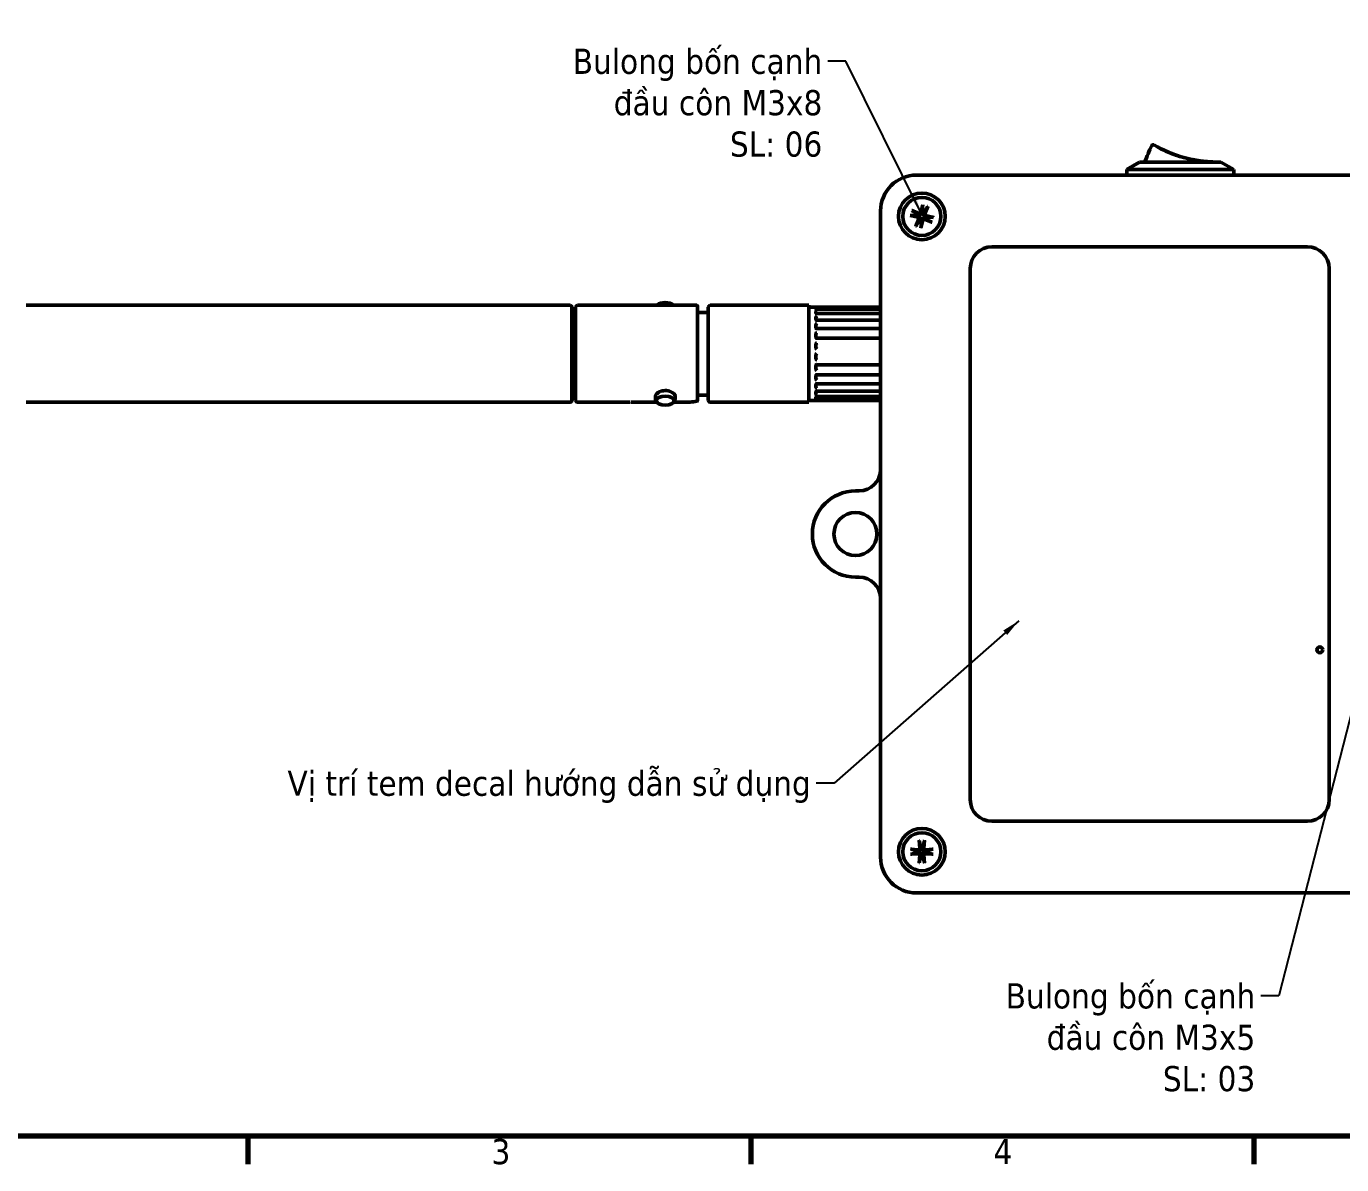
# Model space of a CAD drawing. Header units: millimetres. Extents: x -106 to 841, y -50 to 594.
# Drawn here: x 109.3 to 292.6, y 16 to 174.6 of the extents above; entities that cross this region are included whole.
import ezdxf

# ---------------------------------------------------------------- set-up
doc = ezdxf.new("R2010")
doc.units = ezdxf.units.MM
for name, color, linetype, lineweight in [('Border (ISO)', 7, 'Continuous', 70), ('Symbol (ISO)', 7, 'Continuous', 25), ('Visible (ISO)', 7, 'Continuous', 50)]:
    doc.layers.add(name, color=color, linetype=linetype, lineweight=lineweight)
doc.styles.add('Note Text (ISO)', font='tahoma.ttf')
doc.dimstyles.new('Default - Method 1b (ISO)$7', dxfattribs={"dimtxt": 3.5, "dimasz": 2.5, "dimexe": 3.175, "dimexo": 0, "dimgap": 0.762, "dimtad": 1, "dimtoh": 1, "dimrnd": 1e-08, "dimtxsty": 'Note Text (ISO)', "dimcen": 0.09, "dimdle": 10, "dimclrd": 256, "dimclre": 256, "dimclrt": 256, "dimazin": 2, "dimtfac": 1, "dimtmove": 0, "dimatfit": 3, "dimfxl": 1, "dimtolj": 1, "dimlwd": -1, "dimlwe": -1, "dimarcsym": 0})

# ---------------------------------------------------------------- blocks, each defined once
blk = doc.blocks.new('Borders Default Border')
at = {"layer": 'Border (ISO)'}
for p, q in [((140.17, 20), (140.17, 16.1)), ((210.25, 20), (210.25, 16.1)), ((280.33, 20), (280.33, 16.1))]:
    blk.add_line(p, q, dxfattribs=at)
at = {"layer": 'Border (ISO)', "flags": 128}
blk.add_lwpolyline([(20, 20), (20, 574), (821, 574), (821, 20), (20, 20)], dxfattribs=at)
at = {"layer": 'Border (ISO)', "char_height": 3.5, "attachment_point": 7, "style": 'Note Text (ISO)'}
for s, insert in [('3', (174.12, 16.03)), ('4', (244.07, 16.1))]:
    blk.add_mtext(s, dxfattribs=dict(at, insert=insert))

msp = doc.modelspace()

# ---------------------------------------------------------------- linework, layer by layer
at = {"layer": 'Visible (ISO)'}
for p, q in [((267.064, 157.698), (267.068, 157.706)), ((269.828, 156.539), (269.831, 156.549)), ((271.673, 156.05), (271.675, 156.059)), ((264.431, 155.671), (262.631, 154.671)), ((262.631, 154.671), (262.631, 153.871)), ((277.531, 154.671), (262.631, 154.671)), ((264.431, 155.671), (275.731, 155.671)), ((274.648, 155.695), (274.647, 155.685)), ((275.731, 155.671), (277.531, 154.671)), ((277.531, 154.671), (277.531, 153.871)), ((321.53, 153.871), (233.331, 153.871)), ((228.331, 148.871), (228.331, 58.871)), ((232.693, 148.942), (233.728, 148.522)), ((234.222, 149.727), (233.961, 148.642)), ((234.901, 149.509), (234.481, 148.474)), ((232.475, 148.263), (233.561, 148.001)), ((233.261, 146.734), (233.68, 147.769)), ((233.94, 146.516), (234.201, 147.601)), ((235.468, 147.301), (234.434, 147.721)), ((235.686, 147.98), (234.601, 148.242)), ((243.831, 143.871), (287.831, 143.871)), ((240.831, 66.871), (240.831, 140.871)), ((290.831, 140.871), (290.831, 66.871)), ((109.301, 135.729), (185.081, 135.729)), ((186.081, 135.729), (202.731, 135.729)), ((202.831, 135.629), (202.831, 122.485)), ((218.331, 135.729), (204.581, 135.729)), ((218.331, 135.729), (218.331, 122.229)), ((185.331, 135.479), (185.331, 122.479)), ((185.831, 122.479), (185.831, 135.479)), ((204.081, 134.751), (202.831, 134.751)), ((204.331, 122.479), (204.331, 135.479)), ((218.581, 135.479), (219.331, 135.479)), ((219.331, 135.472), (219.331, 135.479)), ((219.331, 135.227), (219.331, 135.354)), ((219.331, 134.645), (219.331, 134.888)), ((219.331, 133.758), (219.331, 134.104)), ((228.081, 135.467), (219.431, 135.467)), ((219.431, 135.462), (228.081, 135.462)), ((219.431, 135.181), (228.081, 135.181)), ((219.431, 134.572), (228.081, 134.572)), ((228.081, 135.462), (228.081, 135.462)), ((228.081, 135.181), (228.081, 135.181)), ((219.331, 132.613), (219.331, 133.044)), ((219.431, 133.666), (228.081, 133.666)), ((219.431, 132.513), (228.081, 132.513)), ((228.081, 132.513), (228.081, 132.513)), ((185.831, 131.479), (185.331, 131.479)), ((219.331, 131.272), (219.331, 131.764)), ((219.331, 129.807), (219.331, 130.335)), ((219.431, 131.175), (228.081, 131.175)), ((228.202, 131.17), (228.202, 131.17)), ((219.331, 128.298), (219.331, 128.832)), ((185.831, 126.479), (185.331, 126.479)), ((219.331, 126.826), (219.331, 127.337)), ((228.081, 127.43), (219.431, 127.43)), ((219.331, 125.469), (219.331, 125.931)), ((219.331, 124.302), (219.331, 124.69)), ((228.081, 126.031), (219.431, 126.031)), ((228.081, 124.786), (219.431, 124.786)), ((196.956, 123.021), (196.956, 122.744)), ((199.706, 123.021), (199.706, 122.744)), ((204.081, 123.208), (202.831, 123.208)), ((219.331, 123.387), (219.331, 123.679)), ((219.331, 122.774), (219.331, 122.954)), ((228.081, 123.762), (219.431, 123.762)), ((228.081, 123.014), (219.431, 123.014)), ((109.301, 122.229), (185.081, 122.229)), ((186.081, 122.229), (193.409, 122.229)), ((193.934, 122.243), (197.151, 122.243)), ((199.511, 122.243), (201.789, 122.243)), ((218.331, 122.229), (204.581, 122.229)), ((218.581, 122.479), (228.081, 122.479)), ((219.331, 122.495), (219.331, 122.554)), ((228.081, 122.581), (219.431, 122.581)), ((225.331, 109.871), (224.831, 109.871)), ((224.831, 97.871), (225.331, 97.871)), ((287.831, 63.871), (243.831, 63.871)), ((233.724, 61.193), (233.807, 60.08)), ((234.437, 61.193), (234.354, 60.08)), ((232.509, 59.978), (233.622, 59.895)), ((232.509, 59.265), (233.622, 59.348)), ((233.724, 58.05), (233.807, 59.163)), ((234.437, 58.05), (234.354, 59.163)), ((235.653, 59.978), (234.539, 59.895)), ((235.653, 59.265), (234.539, 59.348)), ((233.331, 53.871), (321.53, 53.871))]:
    msp.add_line(p, q, dxfattribs=at)
for centre, radius in [((234.081, 148.121), 3.25), ((234.081, 148.121), 2.65), ((224.831, 103.871), 3), ((289.537, 87.747), 0.4), ((234.081, 59.621), 3.25), ((234.081, 59.621), 2.65)]:
    msp.add_circle(centre, radius, dxfattribs=at)
for centre, radius, start, end in [((284.042, 149.111), 20, 153.67556, 160.8504), ((266.296, 157.891), 0.2, 60.01576, 153.67556), ((275.331, 173.551), 17.879, 240.01576, 269.19745), ((275.331, 173.551), 17.869, 242.45925, 252.07333), ((275.078, 155.473), 0.2, 82.36399, 89.19745), ((233.331, 148.871), 5, 90, 180), ((234.081, 148.121), 0.881, 149.73421, 174.65686), ((233.793, 148.682), 0.173, 247.92686, 346.46421), ((234.081, 148.121), 0.881, 59.73421, 84.65686), ((234.641, 148.409), 0.173, 157.92686, 256.46421), ((233.52, 147.834), 0.173, 337.92686, 76.46421), ((234.081, 148.121), 0.881, 239.73421, 264.65686), ((234.369, 147.561), 0.173, 67.92686, 166.46421), ((234.081, 148.121), 0.881, 329.73421, 354.65686), ((243.831, 140.871), 3, 90, 180), ((287.831, 140.871), 3, 0, 90), ((185.081, 135.479), 0.25, 0, 90), ((186.081, 135.479), 0.25, 90, 180), ((202.731, 135.629), 0.1, 0, 90), ((204.581, 135.479), 0.25, 90, 180), ((204.081, 135.001), 0.25, 270, 0), ((218.581, 135.229), 0.25, 90, 180), ((219.431, 134.672), 0.1, 236.91859, 270), ((219.431, 135.281), 0.1, 252.16819, 270), ((219.431, 135.562), 0.1, 265.80363, 270), ((219.431, 135.567), 0.1, 266.45149, 270), ((219.431, 132.613), 0.1, 189.79511, 270), ((219.431, 133.766), 0.1, 217.92204, 270), ((219.431, 131.275), 0.1, 180, 270), ((219.431, 127.33), 0.1, 90, 180), ((219.431, 125.931), 0.1, 90, 180), ((219.431, 124.686), 0.1, 90, 153.03339), ((204.081, 122.958), 0.25, 0, 90), ((219.431, 123.662), 0.1, 90, 130.99358), ((219.431, 122.914), 0.1, 90, 114.41741), ((185.081, 122.479), 0.25, 270, 0), ((186.081, 122.479), 0.25, 180, 270), ((201.789, 122.343), 0.1, 270, 274.14068), ((202.731, 122.485), 0.1, 282.71805, 0), ((204.581, 122.479), 0.25, 180, 270), ((218.581, 122.729), 0.25, 180, 270), ((219.431, 122.481), 0.1, 90, 100.23912), ((228.081, 122.729), 0.25, 270, 0), ((225.331, 112.871), 3, 270, 0), ((224.831, 103.871), 6, 90, 270), ((225.331, 94.871), 3, 0, 90), ((243.831, 66.871), 3, 180, 270), ((287.831, 66.871), 3, 270, 0), ((234.081, 59.621), 0.881, 77.53868, 102.46132), ((233.331, 58.871), 5, 180, 270), ((234.081, 59.621), 0.881, 167.53868, 192.46132), ((233.635, 60.067), 0.173, 265.73132, 4.26868), ((233.635, 59.176), 0.173, 355.73132, 94.26868), ((234.081, 59.621), 0.881, 257.53868, 282.46132), ((234.526, 60.067), 0.173, 175.73132, 274.26868), ((234.526, 59.176), 0.173, 85.73132, 184.26868), ((234.081, 59.621), 0.881, 347.53868, 12.46132)]:
    msp.add_arc(centre, radius, start, end, dxfattribs=at)
for centre, major_axis, ratio, start_param, end_param in [((198.331, 135.503), (-1.25, 0), 0.4933705, 3.6654599, 5.7593181), ((198.331, 135.503), (-1.25, 0), 0.4933705, 3.6654599, 5.7593181), ((196.689, 128.979), (5.702, 5.877), 0.5823223, 3.655861, 3.6566091), ((202.731, 122.485), (0.022, -0.0976), 0.706003, 6.2805774, 6.2834492)]:
    msp.add_ellipse(centre, major_axis=major_axis, ratio=ratio, start_param=start_param, end_param=end_param, dxfattribs=at)
for major_axis in [(-1.25, 0), (1.25, 0)]:
    msp.add_ellipse((198.331, 122.456), major_axis=major_axis, ratio=0.4933705, dxfattribs=at)
for points, knots in [([(274.648, 155.695), (274.648, 155.695), (274.61, 155.696), (274.458, 155.703), (274.35, 155.708), (274.069, 155.726), (273.907, 155.737), (273.541, 155.77), (273.351, 155.79), (272.957, 155.839), (272.767, 155.865), (272.404, 155.922), (272.244, 155.949), (271.968, 156), (271.862, 156.021), (271.713, 156.051), (271.675, 156.059), (271.675, 156.059)], [0, 0, 0, 0, 0.0625, 0.0625, 0.125, 0.125, 0.1875, 0.1875, 0.25, 0.25, 0.3125, 0.3125, 0.375, 0.375, 0.4375, 0.4375, 0.5, 0.5, 0.5, 0.5]), ([(232.693, 148.942), (232.71, 148.935), (232.729, 148.927), (232.758, 148.914), (232.774, 148.906), (232.793, 148.896), (232.802, 148.892), (232.807, 148.888)], [0.020958225, 0.020958225, 0.020958225, 0.020958225, 0.026210095, 0.026210095, 0.031407972, 0.031407972, 0.035623149, 0.035623149, 0.035623149, 0.035623149]), ([(234.088, 148.611), (234.081, 148.573), (234.065, 148.535), (234.033, 148.485), (234.017, 148.465), (233.979, 148.431), (233.957, 148.416), (233.913, 148.393), (233.889, 148.384), (233.839, 148.374), (233.813, 148.372), (233.753, 148.375), (233.714, 148.384), (233.679, 148.4)], [0.130780667, 0.130780667, 0.130780667, 0.130780667, 0.142894812, 0.142894812, 0.150267592, 0.150267592, 0.157640372, 0.157640372, 0.165013152, 0.165013152, 0.172385932, 0.172385932, 0.184500077, 0.184500077, 0.184500077, 0.184500077]), ([(234.199, 149.603), (234.2, 149.61), (234.201, 149.619), (234.204, 149.641), (234.207, 149.658), (234.213, 149.69), (234.218, 149.71), (234.222, 149.727)], [0.047889489, 0.047889489, 0.047889489, 0.047889489, 0.052104665, 0.052104665, 0.057302542, 0.057302542, 0.062554412, 0.062554412, 0.062554412, 0.062554412]), ([(234.57, 148.114), (234.532, 148.121), (234.495, 148.137), (234.444, 148.17), (234.425, 148.186), (234.39, 148.223), (234.375, 148.245), (234.353, 148.289), (234.344, 148.314), (234.333, 148.364), (234.332, 148.389), (234.334, 148.449), (234.344, 148.489), (234.36, 148.524)], [0.130780667, 0.130780667, 0.130780667, 0.130780667, 0.142894812, 0.142894812, 0.150267592, 0.150267592, 0.157640372, 0.157640372, 0.165013152, 0.165013152, 0.172385932, 0.172385932, 0.184500077, 0.184500077, 0.184500077, 0.184500077]), ([(234.901, 149.509), (234.894, 149.493), (234.886, 149.474), (234.873, 149.444), (234.866, 149.429), (234.855, 149.409), (234.851, 149.401), (234.847, 149.395)], [0.020958225, 0.020958225, 0.020958225, 0.020958225, 0.026210095, 0.026210095, 0.031407972, 0.031407972, 0.035623149, 0.035623149, 0.035623149, 0.035623149]), ([(232.599, 148.24), (232.592, 148.24), (232.583, 148.241), (232.561, 148.245), (232.544, 148.248), (232.512, 148.254), (232.492, 148.259), (232.475, 148.263)], [0.047889489, 0.047889489, 0.047889489, 0.047889489, 0.052104665, 0.052104665, 0.057302542, 0.057302542, 0.062554412, 0.062554412, 0.062554412, 0.062554412]), ([(233.261, 146.734), (233.267, 146.75), (233.275, 146.769), (233.289, 146.799), (233.296, 146.814), (233.306, 146.834), (233.311, 146.842), (233.314, 146.848)], [0.020958225, 0.020958225, 0.020958225, 0.020958225, 0.026210095, 0.026210095, 0.031407972, 0.031407972, 0.035623149, 0.035623149, 0.035623149, 0.035623149]), ([(233.591, 148.129), (233.629, 148.122), (233.667, 148.106), (233.717, 148.073), (233.737, 148.057), (233.771, 148.02), (233.786, 147.998), (233.809, 147.954), (233.818, 147.929), (233.828, 147.879), (233.83, 147.854), (233.827, 147.794), (233.818, 147.754), (233.802, 147.719)], [0.130780667, 0.130780667, 0.130780667, 0.130780667, 0.142894812, 0.142894812, 0.150267592, 0.150267592, 0.157640372, 0.157640372, 0.165013152, 0.165013152, 0.172385932, 0.172385932, 0.184500077, 0.184500077, 0.184500077, 0.184500077]), ([(233.963, 146.64), (233.962, 146.633), (233.961, 146.624), (233.958, 146.602), (233.955, 146.585), (233.948, 146.553), (233.944, 146.533), (233.94, 146.516)], [0.047889489, 0.047889489, 0.047889489, 0.047889489, 0.052104665, 0.052104665, 0.057302542, 0.057302542, 0.062554412, 0.062554412, 0.062554412, 0.062554412]), ([(234.073, 147.632), (234.081, 147.67), (234.096, 147.708), (234.129, 147.758), (234.145, 147.778), (234.183, 147.812), (234.204, 147.827), (234.248, 147.85), (234.273, 147.858), (234.323, 147.869), (234.348, 147.871), (234.408, 147.868), (234.448, 147.859), (234.483, 147.843)], [0.130780667, 0.130780667, 0.130780667, 0.130780667, 0.142894812, 0.142894812, 0.150267592, 0.150267592, 0.157640372, 0.157640372, 0.165013152, 0.165013152, 0.172385932, 0.172385932, 0.184500077, 0.184500077, 0.184500077, 0.184500077]), ([(235.468, 147.301), (235.452, 147.308), (235.433, 147.316), (235.404, 147.329), (235.388, 147.337), (235.368, 147.347), (235.36, 147.351), (235.354, 147.355)], [0.020958225, 0.020958225, 0.020958225, 0.020958225, 0.026210095, 0.026210095, 0.031407972, 0.031407972, 0.035623149, 0.035623149, 0.035623149, 0.035623149]), ([(235.562, 148.003), (235.569, 148.003), (235.579, 148.002), (235.601, 147.998), (235.618, 147.995), (235.649, 147.989), (235.669, 147.984), (235.686, 147.98)], [0.047889489, 0.047889489, 0.047889489, 0.047889489, 0.052104665, 0.052104665, 0.057302542, 0.057302542, 0.062554412, 0.062554412, 0.062554412, 0.062554412]), ([(219.425, 135.467), (219.407, 135.468), (219.389, 135.469), (219.374, 135.47), (219.361, 135.471), (219.349, 135.472), (219.34, 135.473), (219.334, 135.474), (219.331, 135.475), (219.331, 135.475)], [0.000736019, 0.000736019, 0.000736019, 0.000736019, 0.00835799, 0.00835799, 0.00835799, 0.014508435, 0.014508435, 0.014508435, 0.019020496, 0.019020496, 0.019020496, 0.019020496]), ([(219.331, 135.472), (219.331, 135.472), (219.334, 135.471), (219.34, 135.47), (219.349, 135.468), (219.361, 135.467), (219.374, 135.466), (219.391, 135.465), (219.411, 135.463), (219.431, 135.462)], [0.04568793, 0.04568793, 0.04568793, 0.04568793, 0.049962814, 0.049962814, 0.049962814, 0.055789959, 0.055789959, 0.055789959, 0.063843641, 0.063843641, 0.063843641, 0.063843641]), ([(219.431, 135.385), (219.411, 135.382), (219.391, 135.378), (219.374, 135.374), (219.361, 135.371), (219.349, 135.368), (219.34, 135.364), (219.334, 135.36), (219.331, 135.357), (219.331, 135.354)], [-0.000142523, -0.000142523, -0.000142523, -0.000142523, 0.008357991, 0.008357991, 0.008357991, 0.014508435, 0.014508435, 0.014508435, 0.019020496, 0.019020496, 0.019020496, 0.019020496]), ([(219.331, 135.227), (219.331, 135.222), (219.334, 135.217), (219.34, 135.213), (219.349, 135.206), (219.361, 135.2), (219.374, 135.195), (219.391, 135.189), (219.411, 135.183), (219.431, 135.177)], [0.04568794, 0.04568794, 0.04568794, 0.04568794, 0.049962825, 0.049962825, 0.049962825, 0.055789972, 0.055789972, 0.055789972, 0.063843656, 0.063843656, 0.063843656, 0.063843656]), ([(219.431, 134.959), (219.411, 134.951), (219.391, 134.943), (219.374, 134.934), (219.361, 134.927), (219.349, 134.919), (219.34, 134.91), (219.334, 134.903), (219.331, 134.895), (219.331, 134.888)], [-0.000142522, -0.000142522, -0.000142522, -0.000142522, 0.00835799, 0.00835799, 0.00835799, 0.014508434, 0.014508434, 0.014508434, 0.019020495, 0.019020495, 0.019020495, 0.019020495]), ([(219.331, 134.645), (219.331, 134.636), (219.334, 134.628), (219.34, 134.619), (219.349, 134.608), (219.361, 134.598), (219.374, 134.59), (219.391, 134.578), (219.411, 134.568), (219.431, 134.557)], [0.045687934, 0.045687934, 0.045687934, 0.045687934, 0.049962818, 0.049962818, 0.049962818, 0.055789964, 0.055789964, 0.055789964, 0.063843647, 0.063843647, 0.063843647, 0.063843647]), ([(219.431, 134.209), (219.411, 134.198), (219.391, 134.185), (219.374, 134.172), (219.361, 134.162), (219.349, 134.15), (219.34, 134.136), (219.334, 134.126), (219.331, 134.115), (219.331, 134.104)], [-0.000142522, -0.000142522, -0.000142522, -0.000142522, 0.008357986, 0.008357986, 0.008357986, 0.014508428, 0.014508428, 0.014508428, 0.019020487, 0.019020487, 0.019020487, 0.019020487]), ([(228.081, 135.467), (228.107, 135.467), (228.135, 135.463), (228.185, 135.446), (228.209, 135.434), (228.251, 135.403), (228.27, 135.383), (228.299, 135.342), (228.31, 135.32), (228.326, 135.272), (228.331, 135.246), (228.331, 135.221)], [0, 0, 0, 0, 0.00800553, 0.00800553, 0.015923237, 0.015923237, 0.023848461, 0.023848461, 0.031484725, 0.031484725, 0.039624777, 0.039624777, 0.039624777, 0.039624777]), ([(228.081, 135.181), (228.107, 135.181), (228.132, 135.177), (228.182, 135.162), (228.206, 135.151), (228.25, 135.122), (228.27, 135.103), (228.301, 135.063), (228.312, 135.042), (228.327, 134.999), (228.331, 134.977), (228.331, 134.956)], [0, 0, 0, 0, 0.007712847, 0.007712847, 0.015617662, 0.015617662, 0.023912071, 0.023912071, 0.031504568, 0.031504568, 0.038897035, 0.038897035, 0.038897035, 0.038897035]), ([(228.081, 134.572), (228.107, 134.572), (228.133, 134.568), (228.183, 134.554), (228.207, 134.544), (228.252, 134.517), (228.272, 134.5), (228.303, 134.463), (228.315, 134.444), (228.328, 134.407), (228.331, 134.39), (228.331, 134.373)], [0, 0, 0, 0, 0.007801189, 0.007801189, 0.015753555, 0.015753555, 0.024167372, 0.024167372, 0.031857107, 0.031857107, 0.037841964, 0.037841964, 0.037841964, 0.037841964]), ([(219.331, 133.758), (219.331, 133.746), (219.334, 133.734), (219.34, 133.722), (219.349, 133.706), (219.361, 133.693), (219.374, 133.681), (219.391, 133.666), (219.411, 133.652), (219.431, 133.638)], [0.045687938, 0.045687938, 0.045687938, 0.045687938, 0.049962823, 0.049962823, 0.049962823, 0.05578997, 0.05578997, 0.05578997, 0.063843653, 0.063843653, 0.063843653, 0.063843653]), ([(219.431, 133.178), (219.411, 133.163), (219.391, 133.147), (219.374, 133.13), (219.361, 133.117), (219.349, 133.102), (219.34, 133.084), (219.334, 133.071), (219.331, 133.058), (219.331, 133.044)], [-0.000142522, -0.000142522, -0.000142522, -0.000142522, 0.00835799, 0.00835799, 0.00835799, 0.014508434, 0.014508434, 0.014508434, 0.019020495, 0.019020495, 0.019020495, 0.019020495]), ([(219.331, 132.613), (219.331, 132.598), (219.334, 132.583), (219.34, 132.569), (219.349, 132.55), (219.361, 132.533), (219.374, 132.52), (219.391, 132.501), (219.411, 132.483), (219.431, 132.466)], [0.045687921, 0.045687921, 0.045687921, 0.045687921, 0.049962804, 0.049962804, 0.049962804, 0.055789949, 0.055789949, 0.055789949, 0.063843629, 0.063843629, 0.063843629, 0.063843629]), ([(228.081, 133.666), (228.106, 133.666), (228.132, 133.663), (228.18, 133.652), (228.203, 133.645), (228.246, 133.625), (228.266, 133.611), (228.291, 133.589), (228.298, 133.582), (228.311, 133.564), (228.317, 133.555), (228.327, 133.53), (228.331, 133.514), (228.331, 133.499)], [0, 0, 0, 0, 0.007567515, 0.007567515, 0.015211292, 0.015211292, 0.023474428, 0.023474428, 0.027501681, 0.027501681, 0.031425023, 0.031425023, 0.036612333, 0.036612333, 0.036612333, 0.036612333]), ([(228.081, 132.513), (228.103, 132.513), (228.126, 132.511), (228.169, 132.505), (228.19, 132.501), (228.217, 132.494), (228.225, 132.491), (228.247, 132.484), (228.257, 132.48), (228.269, 132.474), (228.272, 132.473), (228.278, 132.47), (228.28, 132.468), (228.284, 132.466), (228.286, 132.465), (228.29, 132.462), (228.293, 132.46), (228.299, 132.455), (228.302, 132.452), (228.309, 132.444), (228.313, 132.439), (228.321, 132.425), (228.325, 132.415), (228.33, 132.398), (228.331, 132.39), (228.331, 132.381)], [0, 0, 0, 0, 0.006793972, 0.006793972, 0.013534535, 0.013534535, 0.016902183, 0.016902183, 0.02288074, 0.02288074, 0.025625674, 0.025625674, 0.026794295, 0.026794295, 0.027582662, 0.027582662, 0.028698533, 0.028698533, 0.029963179, 0.029963179, 0.031902121, 0.031902121, 0.034851256, 0.034851256, 0.037331416, 0.037331416, 0.037331416, 0.037331416]), ([(219.431, 131.921), (219.411, 131.903), (219.391, 131.885), (219.374, 131.865), (219.361, 131.85), (219.349, 131.832), (219.34, 131.811), (219.334, 131.796), (219.331, 131.78), (219.331, 131.764)], [-0.000142523, -0.000142523, -0.000142523, -0.000142523, 0.008357991, 0.008357991, 0.008357991, 0.014508436, 0.014508436, 0.014508436, 0.019020498, 0.019020498, 0.019020498, 0.019020498]), ([(219.331, 131.272), (219.331, 131.255), (219.334, 131.238), (219.34, 131.223), (219.349, 131.201), (219.361, 131.182), (219.374, 131.167), (219.391, 131.146), (219.411, 131.126), (219.431, 131.107)], [0.04568795, 0.04568795, 0.04568795, 0.04568795, 0.049962836, 0.049962836, 0.049962836, 0.055789984, 0.055789984, 0.055789984, 0.06384367, 0.06384367, 0.06384367, 0.06384367]), ([(219.431, 130.505), (219.411, 130.485), (219.391, 130.466), (219.374, 130.443), (219.361, 130.427), (219.349, 130.408), (219.34, 130.386), (219.334, 130.369), (219.331, 130.352), (219.331, 130.335)], [-0.000142522, -0.000142522, -0.000142522, -0.000142522, 0.008357986, 0.008357986, 0.008357986, 0.014508427, 0.014508427, 0.014508427, 0.019020486, 0.019020486, 0.019020486, 0.019020486]), ([(228.081, 131.175), (228.099, 131.175), (228.117, 131.174), (228.151, 131.173), (228.167, 131.172), (228.185, 131.171), (228.189, 131.17), (228.197, 131.17), (228.2, 131.17), (228.202, 131.17)], [0, 0, 0, 0, 0.005394241, 0.005394241, 0.010665527, 0.010665527, 0.012499538, 0.012499538, 0.01443303, 0.01443303, 0.01443303, 0.01443303]), ([(219.331, 129.807), (219.331, 129.789), (219.334, 129.772), (219.34, 129.755), (219.349, 129.733), (219.361, 129.713), (219.374, 129.696), (219.391, 129.674), (219.411, 129.654), (219.431, 129.634)], [0.045687941, 0.045687941, 0.045687941, 0.045687941, 0.049962826, 0.049962826, 0.049962826, 0.055789973, 0.055789973, 0.055789973, 0.063843657, 0.063843657, 0.063843657, 0.063843657]), ([(219.431, 129.007), (219.411, 128.987), (219.391, 128.966), (219.374, 128.944), (219.361, 128.927), (219.349, 128.907), (219.34, 128.884), (219.334, 128.867), (219.331, 128.85), (219.331, 128.832)], [-0.000142522, -0.000142522, -0.000142522, -0.000142522, 0.008357988, 0.008357988, 0.008357988, 0.014508432, 0.014508432, 0.014508432, 0.019020492, 0.019020492, 0.019020492, 0.019020492]), ([(219.331, 128.298), (219.331, 128.28), (219.334, 128.263), (219.34, 128.246), (219.349, 128.223), (219.361, 128.204), (219.374, 128.187), (219.391, 128.165), (219.411, 128.145), (219.431, 128.125)], [0.045687939, 0.045687939, 0.045687939, 0.045687939, 0.049962824, 0.049962824, 0.049962824, 0.055789971, 0.055789971, 0.055789971, 0.063843655, 0.063843655, 0.063843655, 0.063843655]), ([(219.431, 127.507), (219.411, 127.487), (219.391, 127.468), (219.374, 127.446), (219.361, 127.43), (219.349, 127.41), (219.34, 127.388), (219.334, 127.372), (219.331, 127.355), (219.331, 127.337)], [-0.000142522, -0.000142522, -0.000142522, -0.000142522, 0.008357989, 0.008357989, 0.008357989, 0.014508432, 0.014508432, 0.014508432, 0.019020492, 0.019020492, 0.019020492, 0.019020492]), ([(219.331, 126.826), (219.331, 126.809), (219.334, 126.792), (219.34, 126.776), (219.349, 126.755), (219.361, 126.736), (219.374, 126.721), (219.391, 126.7), (219.411, 126.681), (219.431, 126.662)], [0.045687944, 0.045687944, 0.045687944, 0.045687944, 0.04996283, 0.04996283, 0.04996283, 0.055789977, 0.055789977, 0.055789977, 0.063843662, 0.063843662, 0.063843662, 0.063843662]), ([(228.081, 127.43), (228.104, 127.43), (228.128, 127.43), (228.149, 127.43), (228.15, 127.43)], [-0.024642096, -0.024642096, -0.024642096, -0.024642096, -0.0176014972, -0.0174169086, -0.0174169086, -0.0174169086, -0.0174169086]), ([(219.431, 126.087), (219.411, 126.069), (219.391, 126.05), (219.374, 126.03), (219.361, 126.016), (219.349, 125.998), (219.34, 125.978), (219.334, 125.963), (219.331, 125.947), (219.331, 125.931)], [-0.000142523, -0.000142523, -0.000142523, -0.000142523, 0.008357992, 0.008357992, 0.008357992, 0.014508437, 0.014508437, 0.014508437, 0.019020499, 0.019020499, 0.019020499, 0.019020499]), ([(219.331, 125.469), (219.331, 125.454), (219.334, 125.44), (219.34, 125.426), (219.349, 125.406), (219.361, 125.39), (219.374, 125.376), (219.391, 125.357), (219.411, 125.34), (219.431, 125.324)], [0.045687948, 0.045687948, 0.045687948, 0.045687948, 0.049962834, 0.049962834, 0.049962834, 0.055789982, 0.055789982, 0.055789982, 0.063843667, 0.063843667, 0.063843667, 0.063843667]), ([(219.431, 124.822), (219.411, 124.807), (219.391, 124.791), (219.374, 124.774), (219.361, 124.761), (219.349, 124.746), (219.34, 124.729), (219.334, 124.716), (219.331, 124.703), (219.331, 124.69)], [-0.000142523, -0.000142523, -0.000142523, -0.000142523, 0.008357991, 0.008357991, 0.008357991, 0.014508436, 0.014508436, 0.014508436, 0.019020497, 0.019020497, 0.019020497, 0.019020497]), ([(228.234, 126.048), (228.234, 126.048), (228.234, 126.048), (228.232, 126.048), (228.231, 126.047), (228.226, 126.047), (228.223, 126.046), (228.213, 126.044), (228.206, 126.043), (228.189, 126.04), (228.178, 126.038), (228.152, 126.035), (228.137, 126.033), (228.108, 126.032), (228.095, 126.031), (228.081, 126.031)], [0.002207591, 0.002207591, 0.002207591, 0.002207591, 0.00305605, 0.00305605, 0.004500433, 0.004500433, 0.006610705, 0.006610705, 0.009655594, 0.009655594, 0.01346316, 0.01346316, 0.018147553, 0.018147553, 0.022279749, 0.022279749, 0.022279749, 0.022279749]), ([(228.331, 124.937), (228.331, 124.926), (228.329, 124.915), (228.322, 124.895), (228.317, 124.885), (228.306, 124.868), (228.299, 124.861), (228.285, 124.847), (228.276, 124.841), (228.249, 124.823), (228.227, 124.814), (228.181, 124.798), (228.155, 124.792), (228.113, 124.787), (228.097, 124.786), (228.081, 124.786)], [0, 0, 0, 0, 0.003464575, 0.003464575, 0.006929209, 0.006929209, 0.010467403, 0.010467403, 0.014988091, 0.014988091, 0.023429271, 0.023429271, 0.03144082, 0.03144082, 0.036279653, 0.036279653, 0.036279653, 0.036279653]), ([(196.957, 123.05), (196.961, 123.115), (196.981, 123.181), (197.052, 123.318), (197.11, 123.391), (197.264, 123.532), (197.365, 123.601), (197.597, 123.72), (197.732, 123.769), (198.011, 123.834), (198.158, 123.852), (198.448, 123.856), (198.595, 123.842), (198.872, 123.785), (199.005, 123.742), (199.242, 123.634), (199.349, 123.568), (199.524, 123.422), (199.595, 123.34), (199.683, 123.179), (199.706, 123.098), (199.706, 123.02)], [0.00514836, 0.00514836, 0.00514836, 0.00514836, 0.03759077, 0.03759077, 0.0766382, 0.0766382, 0.12037583, 0.12037583, 0.1657068, 0.1657068, 0.20919362, 0.20919362, 0.2527439, 0.2527439, 0.29617802, 0.29617802, 0.33999327, 0.33999327, 0.38435138, 0.38435138, 0.42382107, 0.42382107, 0.42382107, 0.42382107]), ([(219.331, 124.302), (219.331, 124.29), (219.334, 124.278), (219.34, 124.266), (219.349, 124.25), (219.361, 124.237), (219.374, 124.226), (219.391, 124.21), (219.411, 124.196), (219.431, 124.183)], [0.045687937, 0.045687937, 0.045687937, 0.045687937, 0.049962821, 0.049962821, 0.049962821, 0.055789968, 0.055789968, 0.055789968, 0.063843651, 0.063843651, 0.063843651, 0.063843651]), ([(219.431, 123.782), (219.411, 123.77), (219.391, 123.758), (219.374, 123.744), (219.361, 123.735), (219.349, 123.723), (219.34, 123.709), (219.334, 123.7), (219.331, 123.689), (219.331, 123.679)], [-0.000142522, -0.000142522, -0.000142522, -0.000142522, 0.00835799, 0.00835799, 0.00835799, 0.014508435, 0.014508435, 0.014508435, 0.019020496, 0.019020496, 0.019020496, 0.019020496]), ([(219.331, 123.387), (219.331, 123.38), (219.333, 123.372), (219.345, 123.354), (219.356, 123.344), (219.385, 123.323), (219.407, 123.312), (219.43, 123.301), (219.43, 123.301), (219.431, 123.301)], [-0.01868007, -0.01868007, -0.01868007, -0.01868007, -0.015154293, -0.015154293, -0.009524208, -0.009524208, 0, 0, 0.000142522, 0.000142522, 0.000142522, 0.000142522]), ([(219.431, 123.022), (219.411, 123.014), (219.391, 123.006), (219.374, 122.997), (219.361, 122.991), (219.349, 122.983), (219.34, 122.974), (219.334, 122.968), (219.331, 122.961), (219.331, 122.954)], [-0.000142522, -0.000142522, -0.000142522, -0.000142522, 0.00835799, 0.00835799, 0.00835799, 0.014508435, 0.014508435, 0.014508435, 0.019020496, 0.019020496, 0.019020496, 0.019020496]), ([(228.331, 123.947), (228.331, 123.932), (228.328, 123.918), (228.319, 123.89), (228.311, 123.876), (228.291, 123.847), (228.276, 123.832), (228.24, 123.805), (228.218, 123.792), (228.169, 123.773), (228.143, 123.767), (228.105, 123.763), (228.093, 123.762), (228.081, 123.762)], [0, 0, 0, 0, 0.00496384, 0.00496384, 0.010402378, 0.010402378, 0.01757231, 0.01757231, 0.025725804, 0.025725804, 0.033749851, 0.033749851, 0.037328527, 0.037328527, 0.037328527, 0.037328527]), ([(228.331, 123.228), (228.331, 123.209), (228.327, 123.189), (228.314, 123.15), (228.303, 123.131), (228.275, 123.094), (228.257, 123.076), (228.215, 123.047), (228.192, 123.036), (228.143, 123.019), (228.116, 123.015), (228.086, 123.014), (228.084, 123.014), (228.081, 123.014)], [0, 0, 0, 0, 0.006663929, 0.006663929, 0.013933417, 0.013933417, 0.021922943, 0.021922943, 0.029596818, 0.029596818, 0.037654467, 0.037654467, 0.038489193, 0.038489193, 0.038489193, 0.038489193]), ([(193.934, 122.243), (193.903, 122.243), (193.872, 122.243), (193.813, 122.242), (193.783, 122.241), (193.733, 122.239), (193.711, 122.238), (193.692, 122.237)], [0, 0, 0, 0, 0.009259458, 0.009259458, 0.018828397, 0.018828397, 0.027523016, 0.027523016, 0.027523016, 0.027523016]), ([(197.248, 122.147), (197.218, 122.173), (197.189, 122.202), (197.132, 122.264), (197.106, 122.298), (197.057, 122.372), (197.034, 122.412), (196.997, 122.499), (196.982, 122.546), (196.961, 122.643), (196.956, 122.693), (196.956, 122.744)], [1.04692911, 1.04692911, 1.04692911, 1.04692911, 1.15170255, 1.15170255, 1.256476, 1.256476, 1.36124944, 1.36124944, 1.46602288, 1.46602288, 1.57079633, 1.57079633, 1.57079633, 1.57079633]), ([(199.706, 122.744), (199.706, 122.693), (199.7, 122.643), (199.68, 122.546), (199.665, 122.499), (199.627, 122.412), (199.605, 122.372), (199.556, 122.298), (199.529, 122.264), (199.473, 122.202), (199.444, 122.173), (199.413, 122.147)], [4.71238898, 4.71238898, 4.71238898, 4.71238898, 4.81716242, 4.81716242, 4.92193587, 4.92193587, 5.02670931, 5.02670931, 5.13148275, 5.13148275, 5.2362562, 5.2362562, 5.2362562, 5.2362562]), ([(219.331, 122.774), (219.331, 122.769), (219.334, 122.764), (219.34, 122.759), (219.349, 122.752), (219.361, 122.746), (219.374, 122.742), (219.391, 122.735), (219.411, 122.73), (219.431, 122.724)], [0.045687945, 0.045687945, 0.045687945, 0.045687945, 0.049962831, 0.049962831, 0.049962831, 0.055789978, 0.055789978, 0.055789978, 0.063843663, 0.063843663, 0.063843663, 0.063843663]), ([(219.431, 122.583), (219.411, 122.579), (219.391, 122.576), (219.374, 122.572), (219.361, 122.569), (219.349, 122.566), (219.34, 122.562), (219.334, 122.56), (219.331, 122.557), (219.331, 122.554)], [-0.000142523, -0.000142523, -0.000142523, -0.000142523, 0.008357992, 0.008357992, 0.008357992, 0.014508437, 0.014508437, 0.014508437, 0.019020499, 0.019020499, 0.019020499, 0.019020499]), ([(219.331, 122.495), (219.331, 122.494), (219.334, 122.493), (219.34, 122.492), (219.349, 122.49), (219.361, 122.489), (219.374, 122.488), (219.391, 122.487), (219.411, 122.486), (219.431, 122.485)], [0.045687948, 0.045687948, 0.045687948, 0.045687948, 0.049962833, 0.049962833, 0.049962833, 0.055789981, 0.055789981, 0.055789981, 0.063843667, 0.063843667, 0.063843667, 0.063843667]), ([(228.303, 122.712), (228.297, 122.701), (228.29, 122.691), (228.267, 122.66), (228.248, 122.641), (228.205, 122.612), (228.181, 122.601), (228.133, 122.585), (228.107, 122.581), (228.081, 122.581)], [0.012025553, 0.012025553, 0.012025553, 0.012025553, 0.015829863, 0.015829863, 0.023951811, 0.023951811, 0.031597931, 0.031597931, 0.039326422, 0.039326422, 0.039326422, 0.039326422]), ([(233.74, 61.068), (233.739, 61.075), (233.737, 61.084), (233.733, 61.106), (233.731, 61.123), (233.727, 61.155), (233.726, 61.176), (233.724, 61.193)], [0.047889489, 0.047889489, 0.047889489, 0.047889489, 0.052104665, 0.052104665, 0.057302542, 0.057302542, 0.062554412, 0.062554412, 0.062554412, 0.062554412]), ([(234.437, 61.193), (234.436, 61.176), (234.434, 61.155), (234.431, 61.123), (234.428, 61.106), (234.425, 61.084), (234.423, 61.075), (234.421, 61.068)], [0.020958225, 0.020958225, 0.020958225, 0.020958225, 0.026210095, 0.026210095, 0.031407972, 0.031407972, 0.035623149, 0.035623149, 0.035623149, 0.035623149]), ([(232.509, 59.978), (232.527, 59.977), (232.547, 59.975), (232.579, 59.971), (232.596, 59.969), (232.618, 59.965), (232.627, 59.964), (232.634, 59.962)], [0.020958225, 0.020958225, 0.020958225, 0.020958225, 0.026210095, 0.026210095, 0.031407972, 0.031407972, 0.035623149, 0.035623149, 0.035623149, 0.035623149]), ([(232.634, 59.281), (232.627, 59.279), (232.618, 59.278), (232.596, 59.274), (232.579, 59.272), (232.547, 59.268), (232.527, 59.266), (232.509, 59.265)], [0.047889489, 0.047889489, 0.047889489, 0.047889489, 0.052104665, 0.052104665, 0.057302542, 0.057302542, 0.062554412, 0.062554412, 0.062554412, 0.062554412]), ([(233.938, 60.09), (233.943, 60.052), (233.94, 60.011), (233.924, 59.953), (233.915, 59.929), (233.889, 59.885), (233.873, 59.864), (233.838, 59.829), (233.817, 59.813), (233.773, 59.788), (233.749, 59.778), (233.692, 59.763), (233.651, 59.759), (233.613, 59.764)], [0.130780667, 0.130780667, 0.130780667, 0.130780667, 0.142894812, 0.142894812, 0.150267592, 0.150267592, 0.157640372, 0.157640372, 0.165013152, 0.165013152, 0.172385932, 0.172385932, 0.184500077, 0.184500077, 0.184500077, 0.184500077]), ([(233.613, 59.479), (233.651, 59.484), (233.692, 59.48), (233.749, 59.465), (233.773, 59.455), (233.817, 59.43), (233.838, 59.414), (233.873, 59.379), (233.889, 59.358), (233.915, 59.314), (233.924, 59.29), (233.94, 59.232), (233.943, 59.191), (233.938, 59.153)], [0.130780667, 0.130780667, 0.130780667, 0.130780667, 0.142894812, 0.142894812, 0.150267592, 0.150267592, 0.157640372, 0.157640372, 0.165013152, 0.165013152, 0.172385932, 0.172385932, 0.184500077, 0.184500077, 0.184500077, 0.184500077]), ([(234.549, 59.764), (234.511, 59.759), (234.47, 59.763), (234.412, 59.778), (234.389, 59.788), (234.344, 59.813), (234.323, 59.829), (234.289, 59.864), (234.272, 59.885), (234.247, 59.929), (234.238, 59.953), (234.222, 60.011), (234.219, 60.052), (234.223, 60.09)], [0.130780667, 0.130780667, 0.130780667, 0.130780667, 0.142894812, 0.142894812, 0.150267592, 0.150267592, 0.157640372, 0.157640372, 0.165013152, 0.165013152, 0.172385932, 0.172385932, 0.184500077, 0.184500077, 0.184500077, 0.184500077]), ([(234.223, 59.153), (234.219, 59.191), (234.222, 59.232), (234.238, 59.29), (234.247, 59.314), (234.272, 59.358), (234.289, 59.379), (234.323, 59.414), (234.344, 59.43), (234.389, 59.455), (234.412, 59.465), (234.47, 59.48), (234.511, 59.484), (234.549, 59.479)], [0.130780667, 0.130780667, 0.130780667, 0.130780667, 0.142894812, 0.142894812, 0.150267592, 0.150267592, 0.157640372, 0.157640372, 0.165013152, 0.165013152, 0.172385932, 0.172385932, 0.184500077, 0.184500077, 0.184500077, 0.184500077]), ([(235.528, 59.962), (235.534, 59.964), (235.543, 59.965), (235.565, 59.969), (235.583, 59.971), (235.615, 59.975), (235.635, 59.977), (235.653, 59.978)], [0.047889489, 0.047889489, 0.047889489, 0.047889489, 0.052104665, 0.052104665, 0.057302542, 0.057302542, 0.062554412, 0.062554412, 0.062554412, 0.062554412]), ([(235.653, 59.265), (235.635, 59.266), (235.615, 59.268), (235.583, 59.272), (235.565, 59.274), (235.543, 59.278), (235.534, 59.279), (235.528, 59.281)], [0.020958225, 0.020958225, 0.020958225, 0.020958225, 0.026210095, 0.026210095, 0.031407972, 0.031407972, 0.035623149, 0.035623149, 0.035623149, 0.035623149]), ([(233.724, 58.05), (233.726, 58.067), (233.727, 58.088), (233.731, 58.12), (233.733, 58.137), (233.737, 58.159), (233.739, 58.168), (233.74, 58.175)], [0.020958225, 0.020958225, 0.020958225, 0.020958225, 0.026210095, 0.026210095, 0.031407972, 0.031407972, 0.035623149, 0.035623149, 0.035623149, 0.035623149]), ([(234.421, 58.175), (234.423, 58.168), (234.425, 58.159), (234.428, 58.137), (234.431, 58.12), (234.434, 58.088), (234.436, 58.067), (234.437, 58.05)], [0.047889489, 0.047889489, 0.047889489, 0.047889489, 0.052104665, 0.052104665, 0.057302542, 0.057302542, 0.062554412, 0.062554412, 0.062554412, 0.062554412])]:
    msp.add_open_spline(points, degree=3, knots=knots, dxfattribs=at)
for points, weights in [([(233.32, 148.566), (233.129, 148.686), (232.807, 148.888)], [1, 1.03579779143, 1.00331806994]), ([(233.679, 148.4), (233.551, 148.459), (233.32, 148.566)], [1.68690907496, 1.35709343669, 1]), ([(234.163, 148.999), (234.115, 148.749), (234.088, 148.611)], [1, 1.35709343669, 1.68690907496]), ([(234.199, 149.603), (234.176, 149.224), (234.163, 148.999)], [1.0033180694, 1.03579778507, 1]), ([(234.36, 148.524), (234.419, 148.651), (234.525, 148.882)], [1.68690907496, 1.35709343669, 1]), ([(234.525, 148.882), (234.645, 149.073), (234.847, 149.395)], [1, 1.03579779371, 1.00331807013]), ([(232.599, 148.24), (232.978, 148.217), (233.204, 148.204)], [1.00331806994, 1.03579779143, 1]), ([(233.204, 148.204), (233.453, 148.156), (233.591, 148.129)], [1, 1.35709343669, 1.68690907496]), ([(233.637, 147.361), (233.517, 147.169), (233.314, 146.848)], [1, 1.03579779371, 1.00331807013]), ([(233.802, 147.719), (233.743, 147.591), (233.637, 147.361)], [1.68690907496, 1.35709343669, 1]), ([(233.963, 146.64), (233.985, 147.019), (233.999, 147.244)], [1.0033180694, 1.03579778507, 1]), ([(233.999, 147.244), (234.047, 147.494), (234.073, 147.632)], [1, 1.35709343669, 1.68690907496]), ([(234.483, 147.843), (234.611, 147.784), (234.842, 147.677)], [1.68690907496, 1.35709343669, 1]), ([(234.958, 148.039), (234.708, 148.087), (234.57, 148.114)], [1, 1.35709343669, 1.68690907496]), ([(234.842, 147.677), (235.033, 147.557), (235.354, 147.355)], [1, 1.03579779143, 1.00331806994]), ([(235.562, 148.003), (235.183, 148.026), (234.958, 148.039)], [1.00331806994, 1.03579779143, 1]), ([(233.74, 61.068), (233.835, 60.7), (233.891, 60.482)], [1.0033180694, 1.03579778507, 1]), ([(234.271, 60.482), (234.327, 60.7), (234.421, 61.068)], [1, 1.03579779371, 1.00331807013]), ([(233.22, 59.812), (233.002, 59.868), (232.634, 59.962)], [1, 1.03579779143, 1.00331806994]), ([(232.634, 59.281), (233.002, 59.375), (233.22, 59.431)], [1.00331806994, 1.03579779143, 1]), ([(233.613, 59.764), (233.473, 59.781), (233.22, 59.812)], [1.68690907496, 1.35709343669, 1]), ([(233.22, 59.431), (233.473, 59.462), (233.613, 59.479)], [1, 1.35709343669, 1.68690907496]), ([(233.891, 58.761), (233.835, 58.543), (233.74, 58.175)], [1, 1.03579779371, 1.00331807013]), ([(233.891, 60.482), (233.921, 60.229), (233.938, 60.09)], [1, 1.35709343669, 1.68690907496]), ([(233.938, 59.153), (233.921, 59.014), (233.891, 58.761)], [1.68690907496, 1.35709343669, 1]), ([(234.223, 60.09), (234.24, 60.229), (234.271, 60.482)], [1.68690907496, 1.35709343669, 1]), ([(234.271, 58.761), (234.24, 59.014), (234.223, 59.153)], [1, 1.35709343669, 1.68690907496]), ([(234.421, 58.175), (234.327, 58.543), (234.271, 58.761)], [1.0033180694, 1.03579778507, 1]), ([(234.941, 59.812), (234.689, 59.781), (234.549, 59.764)], [1, 1.35709343669, 1.68690907496]), ([(234.549, 59.479), (234.689, 59.462), (234.941, 59.431)], [1.68690907496, 1.35709343669, 1]), ([(235.528, 59.962), (235.16, 59.868), (234.941, 59.812)], [1.00331806994, 1.03579779143, 1]), ([(234.941, 59.431), (235.16, 59.375), (235.528, 59.281)], [1, 1.03579779143, 1.00331806994])]:
    msp.add_rational_spline(points, weights, degree=2, dxfattribs=at)
for points in [[(197.248, 135.812), (197.219, 135.787), (197.191, 135.759), (197.163, 135.729)], [(199.498, 135.729), (199.471, 135.759), (199.443, 135.787), (199.413, 135.812)], [(228.081, 135.462), (228.098, 135.462), (228.115, 135.46), (228.131, 135.457)], [(228.25, 135.397), (228.261, 135.386), (228.272, 135.375), (228.281, 135.363)], [(199.133, 123.641), (199.134, 123.64), (199.135, 123.64), (199.135, 123.639)], [(193.692, 122.237), (193.644, 122.235), (193.596, 122.233), (193.548, 122.231)], [(202.75, 122.387), (202.428, 122.315), (202.109, 122.266), (201.796, 122.244)]]:
    msp.add_open_spline(points, degree=3, dxfattribs=at)

# ---------------------------------------------------------------- block references
msp.add_blockref('Borders Default Border', (0, 0))

# ---------------------------------------------------------------- texts
at = {"layer": 'Symbol (ISO)', "char_height": 3.5, "width": 35.65235, "attachment_point": 3, "line_spacing_factor": 0.987884, "style": 'Note Text (ISO)'}
for s, insert in [('\\fTahoma|b0|i0;Bulong bốn cạnh\\P\\fTahoma|b0|i0;đầu côn M3x8\\P\\fTahoma|b0|i0;SL: 06', (220.214, 171.471)), ('\\fTahoma|b0|i0;Bulong bốn cạnh\\P\\fTahoma|b0|i0;đầu côn M3x5\\P\\fTahoma|b0|i0;SL: 03', (280.541, 41.291))]:
    msp.add_mtext(s, dxfattribs=dict(at, insert=insert))
at = {"layer": 'Symbol (ISO)', "insert": (218.61, 70.911), "char_height": 3.5, "width": 75.44854, "attachment_point": 3, "style": 'Note Text (ISO)'}
msp.add_mtext('\\fTahoma|b0|i0;Vị trí tem decal hướng dẫn sử dụng', dxfattribs=at)

# ---------------------------------------------------------------- leaders
at = {"layer": 'Symbol (ISO)', "annotation_type": 0, "has_hookline": 1, "hookline_direction": 1}
for points, text_width in [([(233.961, 148.642), (223.476, 169.721), (220.976, 169.721)], 35.009), ([(300.348, 104.003), (283.803, 39.541), (281.303, 39.541)], 35.009), ([(247.579, 91.78), (221.872, 69.161), (219.372, 69.161)], 75.145)]:
    msp.add_leader(points, dimstyle='Default - Method 1b (ISO)$7', override={"dimtad": 0}, dxfattribs=dict(at, text_width=text_width))

doc.saveas('drawing.dxf')
